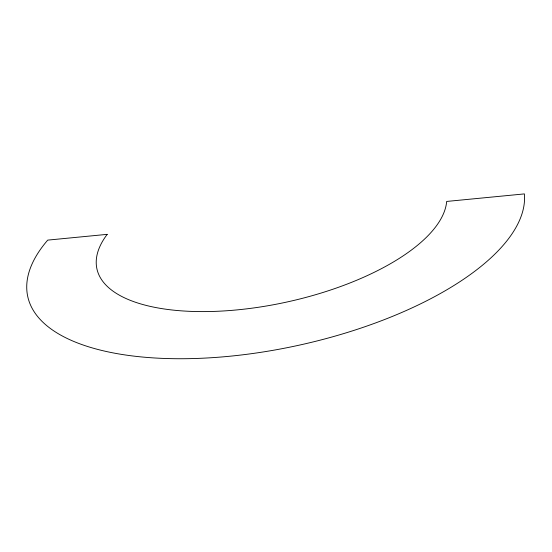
<?xml version="1.0" encoding="UTF-8"?>
<svg xmlns="http://www.w3.org/2000/svg" width="552" height="552" viewBox="0 0 552 552"><rect width="100%" height="100%" fill="white"/><g stroke="black" fill="none" stroke-linecap="round" stroke-linejoin="round"><path stroke-width="0.83" d="M107.198 234.352L47.727 240.113A253.782 105.349 -12.3 0 0 228.859 356.323A253.782 105.349 -12.3 0 0 524.4 193.904L446.665 201.439A178.703 73.14 -12.4 0 1 237.512 309.851A178.703 73.14 -12.4 0 1 107.198 234.352"/></g></svg>
